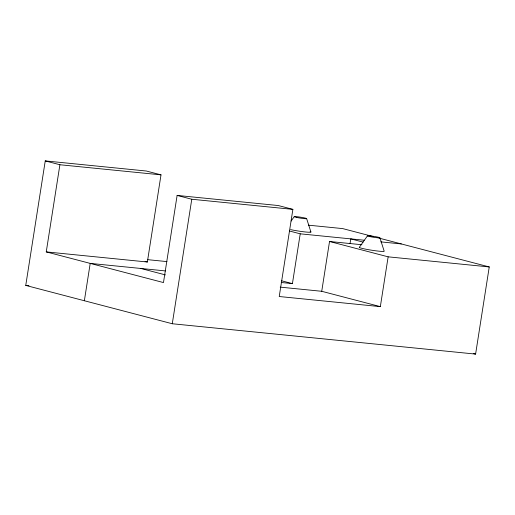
<?xml version="1.0" encoding="UTF-8"?>
<svg xmlns="http://www.w3.org/2000/svg" width="515" height="515" viewBox="0 0 515 515"><rect width="100%" height="100%" fill="white"/><g stroke="black" fill="none" stroke-linecap="round" stroke-linejoin="round"><path stroke-width="0.77" d="M378.969 238.084L489.25 266.944L475.603 354.095L172.28 323.748L25.75 285.407L45.249 160.905L146.357 171.019L161.008 174.855L147.361 262.006L46.253 251.893L59.901 164.742L45.249 160.905M84.363 300.747L90.209 263.397L165.508 270.929M380.34 306.631L321.733 291.29L329.529 241.49L388.143 256.831L380.34 306.631L279.233 296.518L292.88 209.367L278.229 205.53L177.121 195.417L163.474 282.568L46.253 251.893M172.28 323.748L191.773 199.247L177.121 195.417M281.254 282.503L292.423 283.623L300.226 233.823L289.43 230.997M350.033 243.634L350.779 238.883L363.12 242.108M291.097 221.044L294.252 216.609M367.517 235.78L359.399 247.194A12.637 0.946 8.9 0 0 371.386 250.174A12.637 0.946 8.9 0 0 384.151 251.101L379.89 237.73M59.901 164.742L161.008 174.855M191.773 199.247L292.88 209.367M308.491 225.177L342.72 228.602L373.568 236.675M300.226 233.823L364.208 240.222M380.797 241.883L401.333 243.936M329.529 241.49L361.916 244.734M388.143 256.831L489.25 266.944M147.831 259.682L166.944 261.594M280.224 287.138L321.733 291.29M25.75 285.407L28.949 285.728M281.628 280.797L292.423 283.623M145.043 261.401L147.361 262.006M473.266 353.483L475.603 354.095M140.762 268.45L165.444 274.907M306.625 218.56L310.886 231.93M310.133 231.57A12.637 0.946 8.9 0 1 305.794 232.014A12.637 0.946 8.9 0 1 290.595 229.613M296.486 217.401A6.322 0.476 8.9 0 0 306.58 218.682A6.322 0.476 8.9 0 0 298.185 216.847A6.322 0.476 8.9 0 0 296.486 217.401M369.744 236.578A6.322 0.476 8.9 0 0 379.845 237.853A6.322 0.476 8.9 0 0 371.45 236.018A6.322 0.476 8.9 0 0 369.744 236.578"/></g></svg>
